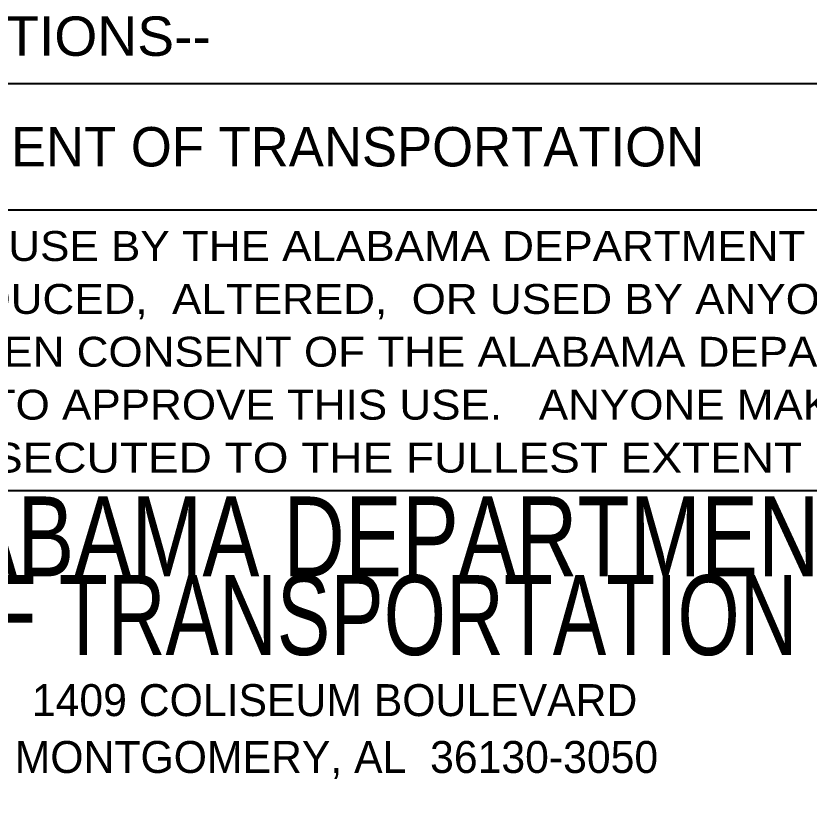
# Model space of a CAD drawing. Extents: x -431 to 1137, y -360 to 204.
# Drawn here: x 174.4 to 241.9, y -280.3 to -213.6 of the extents above; entities that cross this region are included whole.
import ezdxf
from ezdxf.enums import TextEntityAlignment as Align

# ---------------------------------------------------------------- set-up
doc = ezdxf.new("R2010")
doc.units = 0
doc.header["$LTSCALE"] = 1.5
doc.layers.add('1', color=7, linetype='Continuous', lineweight=13)
doc.layers.add('3', color=7, linetype='Continuous', lineweight=13)

msp = doc.modelspace()

# ---------------------------------------------------------------- linework, layer by layer
at = {"layer": '3', "lineweight": 40}
for p, q in [((276.369, -230.081), (66.736, -230.081)), ((275.992, -253.954), (66.363, -253.954))]:
    msp.add_line(p, q, dxfattribs=at)
msp.add_lwpolyline([(276.199, -219.344), (66.73, -219.344), (66.73, -322.55), (276.199, -322.55)], close=True, dxfattribs=at)

# ---------------------------------------------------------------- texts
at = {"layer": '1'}
for s, height, width, p in [('--SPECIFICATIONS--', 3.346, 1.05, (168.316, -216.978)), ('ALABAMA DEPARTMENT', 6.788, 0.8, (204.016, -261.212)), ('OF TRANSPORTATION', 6.788, 0.75, (203.815, -267.898))]:
    msp.add_text(s, height=height, dxfattribs=dict(at, width=width)).set_placement(p, align=Align.CENTER)
for s, height, p in [('CURRENT ALABAMA DEPARTMENT OF TRANSPORTATION', 3.346, (169.799, -226.377)), ('1409 COLISEUM BOULEVARD', 2.715, (201.535, -273.088)), ('MONTGOMERY, AL  36130-3050', 2.715, (201.692, -277.919))]:
    msp.add_text(s, height=height, dxfattribs=at).set_placement(p, align=Align.CENTER)
for s, width, p in [('THIS DRAWING REPRESENTS DESIGNS PREPARED FOR USE BY THE ALABAMA DEPARTMENT OF', 1.1, (70.342, -234.411)), ('TRANSPORTATION AND IS NOT TO BE COPIED,  REPRODUCED,  ALTERED,  OR USED BY ANYONE,  OR', 1.1, (70.342, -238.908)), ('ANY ORGANIZATION,  WITHOUT THE EXPRESSED WRITTEN CONSENT OF THE ALABAMA DEPARTMENT', 1.1, (70.342, -243.398)), ('OF TRANSPORTATION REPRESENTATIVE AUTHORIZED TO APPROVE THIS USE.   ANYONE MAKING', 1.1, (70.342, -247.894)), ('UNAUTHORIZED USE OF THIS DRAWING MAY BE PROSECUTED TO THE FULLEST EXTENT OF THE LAW.', 1.15, (70.342, -252.396))]:
    msp.add_text(s, height=2.542, dxfattribs=dict(at, width=width)).set_placement(p)

doc.saveas('drawing.dxf')
